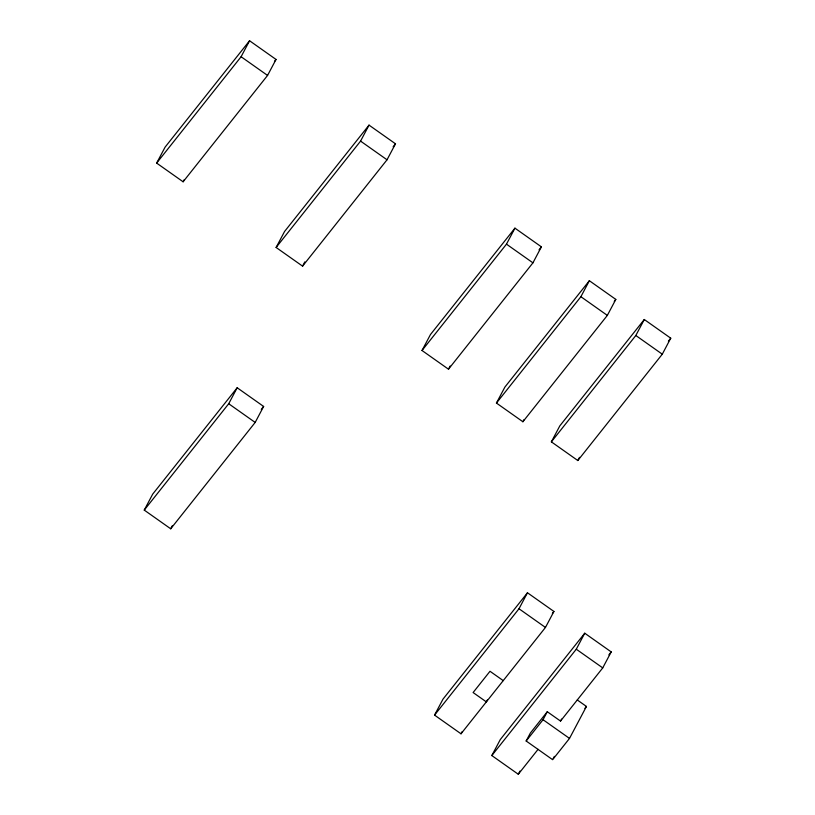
<?xml version="1.0" encoding="UTF-8"?>
<svg xmlns="http://www.w3.org/2000/svg" width="815" height="815" viewBox="0 0 815 815"><rect width="100%" height="100%" fill="white"/><g stroke="black" fill="none" stroke-linecap="round" stroke-linejoin="round"><path stroke-width="1.22" d="M156.643 163.092L165.109 147.108L249.563 40.75L276.03 59.444L267.565 75.428L183.11 181.786L156.643 163.092L241.097 56.734L249.563 40.75M183.11 181.786L184.241 179.646M276.112 247.465L284.578 231.47L369.032 125.123L395.499 143.807L387.033 159.791L302.579 266.148L276.112 247.465L360.566 141.107L369.032 125.123M144.255 510.098L152.711 494.114L237.175 387.757L263.632 406.451L255.177 422.435L170.712 528.792L144.255 510.098L228.709 403.741L237.175 387.757M302.579 266.148L304.83 261.89M170.712 528.792L172.413 525.593M422.017 350.501L430.483 334.517L514.937 228.159L541.405 246.853L532.939 262.838L448.484 369.195L422.017 350.501L506.472 244.154L514.937 228.159M448.484 369.195L450.175 365.996M496.437 403.058L504.893 387.074L589.357 280.717L615.814 299.4L607.348 315.395L522.894 421.742L496.437 403.058L580.891 296.701L589.357 280.717M522.894 421.742L524.025 419.613M551.368 441.852L559.823 425.868L644.288 319.511L670.745 338.194L662.289 354.189L577.825 460.536L551.368 441.852L635.822 335.495L644.288 319.511M434.548 715.112L443.003 699.127L527.468 592.77L553.925 611.454L545.459 627.448L461.005 733.795L434.548 715.112L519.002 608.754L527.468 592.77M577.825 460.536L579.516 457.347M461.005 733.795L462.136 731.666M487.401 699.891L486.341 701.888L473.108 692.546L489.998 671.275L503.232 680.617M538.083 749.321L518.289 774.25L491.822 755.556L500.288 739.572L584.742 633.214L611.209 651.908L602.743 667.893L560.516 721.071L547.283 711.729L530.392 733.001L526.154 740.988L552.621 759.682L569.512 738.41L586.443 706.442L577.285 699.973M491.822 755.556L576.276 649.209L584.742 633.214M526.154 740.988L543.045 719.716L547.283 711.729M518.289 774.25L519.98 771.051M560.516 721.071L561.576 719.075M553.202 758.582L554.373 756.371M274.451 61.431L276.03 59.444M393.125 146.792L395.499 143.807M261.269 409.425L263.632 406.451M539.041 249.838L541.405 246.853M614.235 301.397L615.814 299.4M668.382 341.179L670.745 338.194M552.366 613.43L553.925 611.454M608.856 654.863L611.209 651.908M584.905 708.367L586.443 706.442M241.097 56.734L267.565 75.428M360.566 141.107L387.033 159.791M506.472 244.154L532.939 262.838M580.891 296.701L607.348 315.395M635.822 335.495L662.289 354.189M228.709 403.741L255.177 422.435M519.002 608.754L545.459 627.448M576.276 649.209L602.743 667.893M543.045 719.716L569.512 738.41"/></g></svg>
